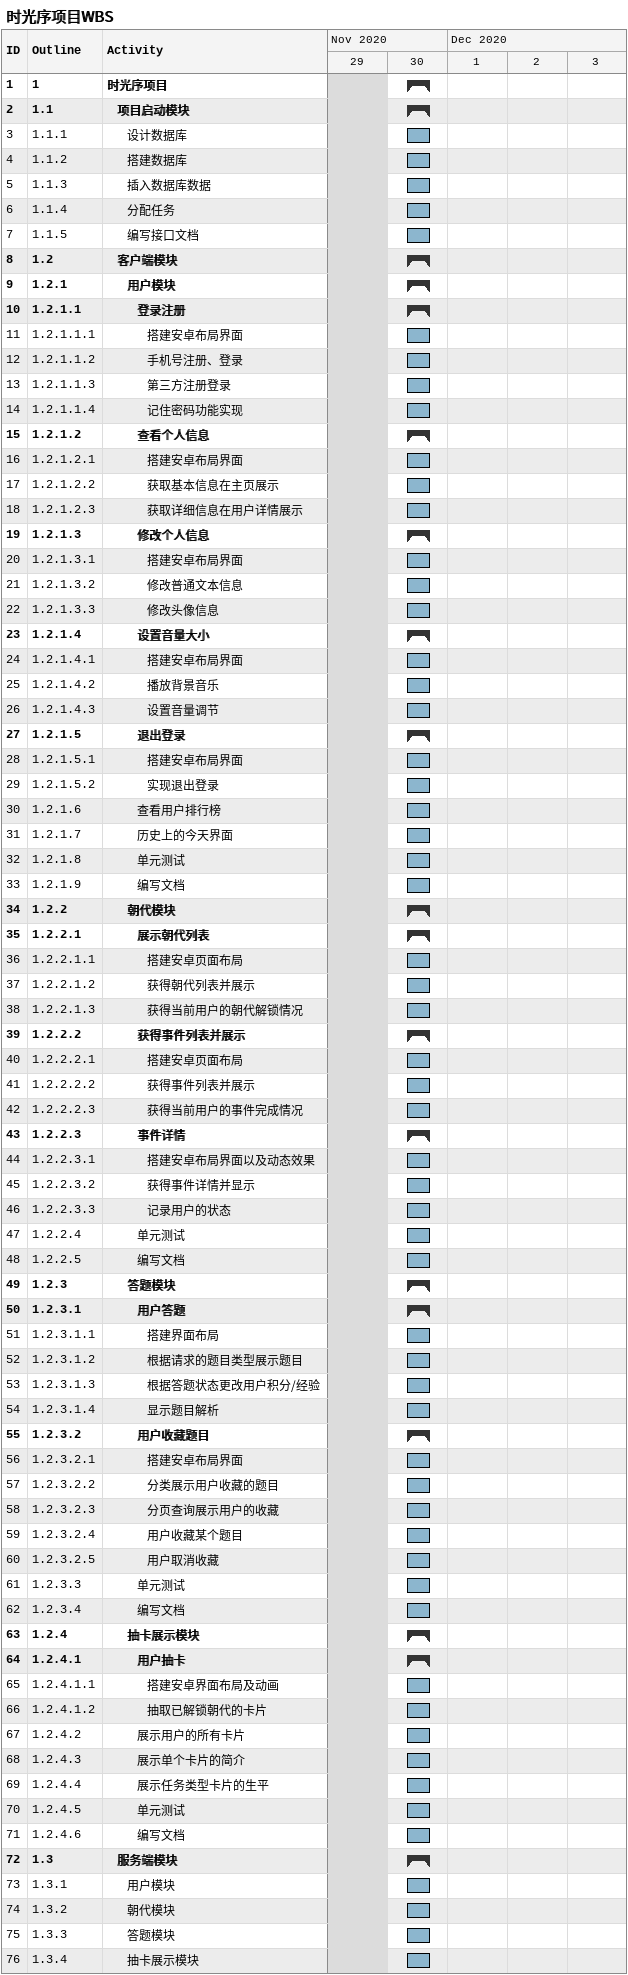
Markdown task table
时光序项目WBS

| ID | WBS | Task | Start | Finish |
|---|---|---|---|---|
| 1 | 1 | **时光序项目** | 2020-11-30 | 2020-11-30 |
| 2 | 1.1 | **项目启动模块** | 2020-11-30 | 2020-11-30 |
| 3 | 1.1.1 | 设计数据库 | 2020-11-30 | 2020-11-30 |
| 4 | 1.1.2 | 搭建数据库 | 2020-11-30 | 2020-11-30 |
| 5 | 1.1.3 | 插入数据库数据 | 2020-11-30 | 2020-11-30 |
| 6 | 1.1.4 | 分配任务 | 2020-11-30 | 2020-11-30 |
| 7 | 1.1.5 | 编写接口文档 | 2020-11-30 | 2020-11-30 |
| 8 | 1.2 | **客户端模块** | 2020-11-30 | 2020-11-30 |
| 9 | 1.2.1 | **用户模块** | 2020-11-30 | 2020-11-30 |
| 10 | 1.2.1.1 | **登录注册** | 2020-11-30 | 2020-11-30 |
| 11 | 1.2.1.1.1 | 搭建安卓布局界面 | 2020-11-30 | 2020-11-30 |
| 12 | 1.2.1.1.2 | 手机号注册、登录 | 2020-11-30 | 2020-11-30 |
| 13 | 1.2.1.1.3 | 第三方注册登录 | 2020-11-30 | 2020-11-30 |
| 14 | 1.2.1.1.4 | 记住密码功能实现 | 2020-11-30 | 2020-11-30 |
| 15 | 1.2.1.2 | **查看个人信息** | 2020-11-30 | 2020-11-30 |
| 16 | 1.2.1.2.1 | 搭建安卓布局界面 | 2020-11-30 | 2020-11-30 |
| 17 | 1.2.1.2.2 | 获取基本信息在主页展示 | 2020-11-30 | 2020-11-30 |
| 18 | 1.2.1.2.3 | 获取详细信息在用户详情展示 | 2020-11-30 | 2020-11-30 |
| 19 | 1.2.1.3 | **修改个人信息** | 2020-11-30 | 2020-11-30 |
| 20 | 1.2.1.3.1 | 搭建安卓布局界面 | 2020-11-30 | 2020-11-30 |
| 21 | 1.2.1.3.2 | 修改普通文本信息 | 2020-11-30 | 2020-11-30 |
| 22 | 1.2.1.3.3 | 修改头像信息 | 2020-11-30 | 2020-11-30 |
| 23 | 1.2.1.4 | **设置音量大小** | 2020-11-30 | 2020-11-30 |
| 24 | 1.2.1.4.1 | 搭建安卓布局界面 | 2020-11-30 | 2020-11-30 |
| 25 | 1.2.1.4.2 | 播放背景音乐 | 2020-11-30 | 2020-11-30 |
| 26 | 1.2.1.4.3 | 设置音量调节 | 2020-11-30 | 2020-11-30 |
| 27 | 1.2.1.5 | **退出登录** | 2020-11-30 | 2020-11-30 |
| 28 | 1.2.1.5.1 | 搭建安卓布局界面 | 2020-11-30 | 2020-11-30 |
| 29 | 1.2.1.5.2 | 实现退出登录 | 2020-11-30 | 2020-11-30 |
| 30 | 1.2.1.6 | 查看用户排行榜 | 2020-11-30 | 2020-11-30 |
| 31 | 1.2.1.7 | 历史上的今天界面 | 2020-11-30 | 2020-11-30 |
| 32 | 1.2.1.8 | 单元测试 | 2020-11-30 | 2020-11-30 |
| 33 | 1.2.1.9 | 编写文档 | 2020-11-30 | 2020-11-30 |
| 34 | 1.2.2 | **朝代模块** | 2020-11-30 | 2020-11-30 |
| 35 | 1.2.2.1 | **展示朝代列表** | 2020-11-30 | 2020-11-30 |
| 36 | 1.2.2.1.1 | 搭建安卓页面布局 | 2020-11-30 | 2020-11-30 |
| 37 | 1.2.2.1.2 | 获得朝代列表并展示 | 2020-11-30 | 2020-11-30 |
| 38 | 1.2.2.1.3 | 获得当前用户的朝代解锁情况 | 2020-11-30 | 2020-11-30 |
| 39 | 1.2.2.2 | **获得事件列表并展示** | 2020-11-30 | 2020-11-30 |
| 40 | 1.2.2.2.1 | 搭建安卓页面布局 | 2020-11-30 | 2020-11-30 |
| 41 | 1.2.2.2.2 | 获得事件列表并展示 | 2020-11-30 | 2020-11-30 |
| 42 | 1.2.2.2.3 | 获得当前用户的事件完成情况 | 2020-11-30 | 2020-11-30 |
| 43 | 1.2.2.3 | **事件详情** | 2020-11-30 | 2020-11-30 |
| 44 | 1.2.2.3.1 | 搭建安卓布局界面以及动态效果 | 2020-11-30 | 2020-11-30 |
| 45 | 1.2.2.3.2 | 获得事件详情并显示 | 2020-11-30 | 2020-11-30 |
| 46 | 1.2.2.3.3 | 记录用户的状态 | 2020-11-30 | 2020-11-30 |
| 47 | 1.2.2.4 | 单元测试 | 2020-11-30 | 2020-11-30 |
| 48 | 1.2.2.5 | 编写文档 | 2020-11-30 | 2020-11-30 |
| 49 | 1.2.3 | **答题模块** | 2020-11-30 | 2020-11-30 |
| 50 | 1.2.3.1 | **用户答题** | 2020-11-30 | 2020-11-30 |
| 51 | 1.2.3.1.1 | 搭建界面布局 | 2020-11-30 | 2020-11-30 |
| 52 | 1.2.3.1.2 | 根据请求的题目类型展示题目 | 2020-11-30 | 2020-11-30 |
| 53 | 1.2.3.1.3 | 根据答题状态更改用户积分/经验 | 2020-11-30 | 2020-11-30 |
| 54 | 1.2.3.1.4 | 显示题目解析 | 2020-11-30 | 2020-11-30 |
| 55 | 1.2.3.2 | **用户收藏题目** | 2020-11-30 | 2020-11-30 |
| 56 | 1.2.3.2.1 | 搭建安卓布局界面 | 2020-11-30 | 2020-11-30 |
| 57 | 1.2.3.2.2 | 分类展示用户收藏的题目 | 2020-11-30 | 2020-11-30 |
| 58 | 1.2.3.2.3 | 分页查询展示用户的收藏 | 2020-11-30 | 2020-11-30 |
| 59 | 1.2.3.2.4 | 用户收藏某个题目 | 2020-11-30 | 2020-11-30 |
| 60 | 1.2.3.2.5 | 用户取消收藏 | 2020-11-30 | 2020-11-30 |
| 61 | 1.2.3.3 | 单元测试 | 2020-11-30 | 2020-11-30 |
| 62 | 1.2.3.4 | 编写文档 | 2020-11-30 | 2020-11-30 |
| 63 | 1.2.4 | **抽卡展示模块** | 2020-11-30 | 2020-11-30 |
| 64 | 1.2.4.1 | **用户抽卡** | 2020-11-30 | 2020-11-30 |
| 65 | 1.2.4.1.1 | 搭建安卓界面布局及动画 | 2020-11-30 | 2020-11-30 |
| 66 | 1.2.4.1.2 | 抽取已解锁朝代的卡片 | 2020-11-30 | 2020-11-30 |
| 67 | 1.2.4.2 | 展示用户的所有卡片 | 2020-11-30 | 2020-11-30 |
| 68 | 1.2.4.3 | 展示单个卡片的简介 | 2020-11-30 | 2020-11-30 |
| 69 | 1.2.4.4 | 展示任务类型卡片的生平 | 2020-11-30 | 2020-11-30 |
| 70 | 1.2.4.5 | 单元测试 | 2020-11-30 | 2020-11-30 |
| 71 | 1.2.4.6 | 编写文档 | 2020-11-30 | 2020-11-30 |
| 72 | 1.3 | **服务端模块** | 2020-11-30 | 2020-11-30 |
| 73 | 1.3.1 | 用户模块 | 2020-11-30 | 2020-11-30 |
| 74 | 1.3.2 | 朝代模块 | 2020-11-30 | 2020-11-30 |
| 75 | 1.3.3 | 答题模块 | 2020-11-30 | 2020-11-30 |
| 76 | 1.3.4 | 抽卡展示模块 | 2020-11-30 | 2020-11-30 |
